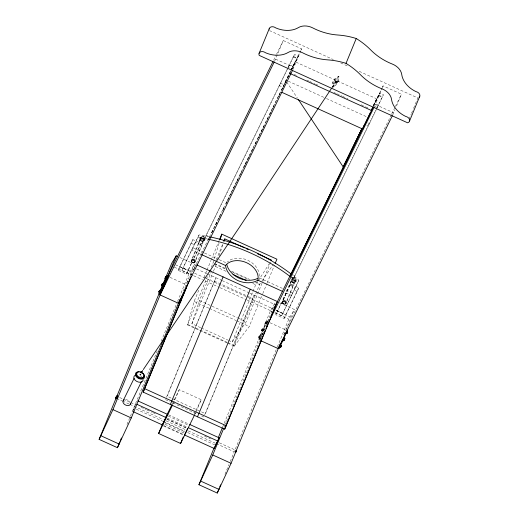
<?xml version="1.0" encoding="UTF-8"?>
<svg xmlns="http://www.w3.org/2000/svg" width="519" height="519" viewBox="0 0 519 519"><rect width="100%" height="100%" fill="white"/><g stroke="black" fill="none" stroke-linecap="round" stroke-linejoin="round"><path stroke-width="0.39" stroke-dasharray="2.6 1.95" d="M335.527 81.898C334.664 83.468 336.033 80.367 335.534 81.457M335.28 82.093C336.584 79.452 334.749 84.11 335.3 82.125A14.947 0.383 -65.2 0 0 336.104 81.178L336.176 80.919M335.352 82.099C338.2 80.983 330.811 79.641 332.673 83.747C334.684 84.967 332.445 81.905 334.074 82.047C335.637 83.248 335.819 81.061 335.832 81.185M335.696 81.165C342.047 83.235 327.268 90.851 334.508 84.506C337.376 84.201 335.371 82.917 335.352 81.535C335.942 80.393 338.583 82.138 337.973 80.328C336.721 79.439 337.499 75.106 339.011 76.799C337.188 78.629 340.996 82.32 336.863 82.527C333.432 83.183 333.393 77.337 336.396 78.635C336.241 79.932 333.976 79.712 335.65 81.211M333.529 87.166L333.185 86.628L332.575 86.731M338.038 76.462L338.382 77L338.991 76.89M226.939 342.845L187.534 324.939L194.112 301.468L198.725 290.251M336.143 80.977L335.209 82.599L336.169 81.191M211.285 267.285L213.114 262.835L219.213 242.678M200.684 327.716L191.9 323.72L199.497 300.527L211.707 270.834M213.601 270.944L216.222 264.184M219.089 255.763L223.001 244.28M336.299 81.068L332.056 87.659M191.576 263.139L186.412 274.084L178.166 270.341L192.899 239.661L201.145 243.405L194.015 258.164M178.166 270.341L192.899 239.661M192.886 275.375L181.877 270.373L199.062 234.893A154.487 115.056 22.4 0 1 209.605 236.807M181.877 270.373L199.062 234.893M199.841 238.377L200.353 237.138M199.108 241.361L200.126 238.876M192.153 258.546L199.205 241.406M192.789 257.852L201.411 236.885M186.412 274.084L191.414 263.263M274.551 61.339L283.283 40.527L301.597 48.844L300.981 50.337M126.993 424.464L130.074 416.971M130.386 416.219L157.199 351.006M161.208 341.262L177.239 302.279M177.543 301.533L188.948 273.798L194.508 264.145L183.934 289.855M195.864 259.253L204.486 238.279A1.693 1.259 22.4 0 0 202.663 236.249A1.693 1.259 22.4 0 0 201.703 238.208A1.693 1.259 22.4 0 0 204.486 238.279M202.773 243.028A2.011 1.499 22.4 0 0 200.594 240.615A2.011 1.499 22.4 0 0 199.452 242.944A2.011 1.499 22.4 0 0 202.773 243.028L203.792 240.544A2.011 1.499 22.4 0 0 201.619 238.13A2.011 1.499 22.4 0 0 200.47 240.459A2.011 1.499 22.4 0 0 203.792 240.544M209.682 237.215L208.612 239.395L204.953 237.734L294.545 54.456L298.204 56.117L291.847 69.494M195.819 260.214L202.864 243.074M204.525 240.511A2.576 1.92 22.4 0 0 201.742 237.417A2.576 1.92 22.4 0 0 200.282 240.407A2.576 1.92 22.4 0 0 204.525 240.511L205.037 239.265A2.576 1.92 22.4 0 0 202.254 236.177A2.576 1.92 22.4 0 0 200.788 239.162A2.576 1.92 22.4 0 0 205.037 239.265M191.2 275.394L192.121 273.15M193.353 270.159L194.275 267.914M193.775 269.783L195.929 264.547M208.612 239.395L209.637 236.911L205.972 235.25M204.953 237.734L294.545 54.456M203.954 277.535L206.724 270.801M207.029 270.055L211.025 260.33M211.337 259.584L219.329 240.135M284.406 84.188L286.053 80.173M375.101 106.603L377.3 107.602L378.319 105.117L374.66 103.45L376.58 98.766L295.084 61.742L293.157 66.426L289.492 64.758L288.473 67.243L292.139 68.91M187.534 324.939L207.373 276.692M292.865 69.663L300.676 51.083M216.287 259.701L222.696 244.112M191.9 323.72L213.296 271.684M166.437 397.379L215.898 277.736L167.144 396.289L171.562 398.294M196.013 411.995L201.229 399.708L179.243 389.724L172.97 404.145M228.496 340.354L232.162 342.015L252.636 292.21M252.948 291.464L255.698 284.775L257.833 281.441M204.7 414.759L254.154 295.116L205.407 413.669L172.295 398.631M227.672 343.176L234.238 346.16L259.818 284.049L261.615 281.434M232.162 342.015L246.201 321.748L270.924 261.621M234.238 346.16L249.237 326.516L262.458 294.351M262.77 293.598L266.766 283.88M267.077 283.127L274.454 265.177M258.618 337.434L259.442 335.644L260.356 336.059L259.688 337.577L258.618 337.434L259.442 335.644M262.517 330.597L263.088 329.429L262.257 331.219L261.342 330.804L262.166 329.014L263.568 329.61L262.997 330.778L263.827 328.988L262.906 328.572L262.082 330.356L262.335 329.74M261.342 330.804L262.166 329.014M264.807 323.726L265.066 323.11L265.981 323.525L265.722 324.148L264.807 323.726L265.637 321.942L266.552 322.357L265.981 323.525M262.653 329.195L262.906 328.572M265.637 321.942L265.378 322.565L266.292 322.98L265.722 324.148M222.67 427.014L223.91 424.01M224.214 423.264L270.451 310.823L275.206 302.499M261.965 335.287L259.831 339.64L258.916 339.225L262.491 330.532L267.11 321.099L268.025 321.514L267.129 323.687M267.11 321.099L263.535 329.792L258.916 339.225M259.831 339.64L265.183 327.32M224.124 427.351L225.045 425.113M225.35 424.367L226.271 422.122M226.582 421.376L231.493 409.433M232.72 406.448L265.436 326.886M265.741 326.14L275.089 303.414M282.926 299.638L290.569 284.036L298.808 287.779L284.075 318.452L275.836 314.709L281.538 302.473M283.173 299.898L291.243 280.273M283.504 299.943L292.431 278.236M283.089 299.502L290.569 284.036M291.581 277.088L293.78 278.087L383.366 94.808L379.707 93.148L373.375 106.064M286.884 300.605L295.506 279.631A1.693 1.259 22.4 0 0 293.683 277.6A1.693 1.259 22.4 0 0 292.722 279.566A2.011 1.499 22.4 0 0 291.587 281.856A2.011 1.499 22.4 0 0 294.909 281.94L287.143 300.819M295.545 281.862L296.057 280.617M275.083 312.723L281.687 315.721L298.879 280.241A154.487 115.056 22.4 0 0 291.84 274.545M281.687 315.721L298.879 280.241M284.075 318.452L298.808 287.779M373.706 105.792L379.707 93.148M374.361 106.687L382.179 88.107M382.484 87.361L383.093 85.875L401.408 94.192L396.198 106.862M224.961 474.308L228.97 464.563M230.202 461.566L277.049 347.626M277.36 346.88L288.765 319.146L294.325 309.493L282.602 304.166M283.887 334.878L294.325 309.493M377.365 107.459L383.366 94.808M392.675 115.01L394.972 109.846M409.115 119.156L411.217 114.044M411.522 113.311L413.325 108.925M413.624 108.199L417.827 97.968L359.051 71.265M286.138 79.945L285.807 80.679L290.569 70.954M333.451 83.825A1.771 1.317 22.4 0 1 332.951 82.249A2.011 1.499 22.4 0 1 335.443 81.73L335.54 81.464M260.356 336.059L259.785 337.227L258.871 336.812M273.656 60.172L276.153 55.079M276.51 54.352L283.283 40.527M193.847 258.3L201.145 243.405M290.912 70.247L295.084 61.742M186.795 283.186L188.935 278.82M190.363 275.907L201.054 254.076M201.411 253.343L250.969 152.19M251.326 151.457L290.543 71.408M291.97 68.495L300.527 51.031M300.884 50.304L301.597 48.844M211.771 232.551L221.386 212.933M222.807 210.026L224.591 206.387M226.012 203.48L229.216 196.941M229.573 196.214L236.696 181.682M237.047 180.956L253.785 146.799M255.205 143.893L298.204 56.117M183.33 291.016L184.394 288.843M211.817 232.862L213.594 229.229M215.729 224.876L217.506 221.243M218.927 218.337L220.711 214.71M222.846 210.351L224.623 206.724M226.044 203.818L227.108 201.638M227.465 200.911L228.535 198.738M230.67 194.378L231.734 192.199M233.161 189.299L235.645 184.213M237.073 181.313L238.85 177.68M240.271 174.773L242.049 171.147M244.183 166.787L245.253 164.607M245.61 163.881L247.745 159.528M248.095 158.801L250.586 153.721M252.013 150.815L253.791 147.182M255.212 144.282L256.276 142.102M258.41 137.743L259.481 135.569M261.258 131.936L262.679 129.03M263.036 128.303L264.813 124.677M266.948 120.317L268.018 118.144M270.152 113.784L271.216 111.604M272.644 108.705L274.421 105.072M278.69 96.359L280.111 93.452M281.888 89.826L282.959 87.646M286.228 80.958L283.108 87.341L279.443 85.674L280.468 83.189L284.127 84.857M287.578 78.207L288.661 75.995M136.354 403.503L132.721 411.45L134.363 408.09M212.868 263.334L213.114 262.835M172.237 404.022L179.243 389.724M333.055 86.952L333.613 85.81A2.361 1.758 22.4 0 1 334.95 84.954L335.131 84.928A2.848 2.121 22.4 0 0 336.617 83.909A2.011 1.499 22.4 0 0 335.443 81.73M338.518 76.676L337.953 77.818A2.361 1.758 22.4 0 0 338.116 79.355L338.213 79.504A2.848 2.121 22.4 0 1 338.343 81.256A2.011 1.499 22.4 0 1 335.851 81.768A2.011 1.499 22.4 0 1 334.677 79.595A1.771 1.317 22.4 0 1 336.26 78.953M194.223 414.013L195.624 411.152M195.974 410.438L201.229 399.708M194.612 414.85L195.663 412.709M373.109 105.857L376.58 98.766M267.583 321.67L269.361 318.03M373.466 105.519L382.023 88.055M382.38 87.328L383.093 85.875M266.961 323.694L268.025 321.514M262.316 334.56L264.093 330.934M259.922 340.302L260.635 338.842M281.694 302.343L275.836 314.709M293.78 278.087L377.015 108.186M391.43 114.569L285.898 329.987L269.776 322.662M391.787 113.843L394.991 107.29M395.348 106.564L401.408 94.192M283.854 334.911L284.918 332.737M335.871 81.788L331.946 87.588M258.261 280.779L269.393 263.464M331.998 87.627L333.775 84.921M262.063 280.779L273.318 264.424M336.331 78.44L336.228 79.472M335.131 82.32L335.611 81.217M333.814 83.462L333.107 84.221M269.413 30.543L333.334 59.581M340.685 62.916L348.028 66.257M293.553 56.474L297.218 58.141M378.714 95.165L382.38 96.832M293.52 56.941L297.186 58.602M378.682 95.632L382.347 97.293M275.621 59.16L293.936 67.476M375.432 104.507L393.746 112.824M294.234 74.418L296.433 75.424M306.716 80.088L308.915 81.094M309.655 81.425L314.793 83.76M315.526 84.091L319.198 85.758M333.879 92.434L336.085 93.433M336.818 93.77L341.956 96.099M342.689 96.437L347.834 98.772M361.049 104.773L364.721 106.44M365.454 106.778L369.126 108.445M288.259 81.172L325.705 98.188M326.438 98.519L367.556 117.197M367.822 122.88L369.288 123.548L368.269 126.033L366.803 125.364M293.332 274.934L294.798 275.602M200.632 244.65L195.436 242.289L194.417 244.773L191.368 243.392M290.056 285.275L295.253 287.636L294.228 290.121L297.277 291.503M203.798 252.675L192.796 247.68L191.777 250.164L200.574 254.161M204.531 253.013L218.46 259.338M219.193 259.675L226.531 263.003M282.349 288.363L258.884 277.704A18.016 13.416 22.4 0 0 248.419 260.609A18.016 13.416 22.4 0 0 227.387 262.043M286.014 290.03L292.612 293.027L291.587 295.512L284.989 292.515M214.574 263.496L224.792 268.141M231.357 271.119L249.6 279.41M255.439 282.064L259.818 284.049L259.571 284.548L255.925 282.894M214.328 263.996L225.272 268.965M232.57 272.28L247.167 278.917M215.437 266.481L226.414 271.469M252.766 283.445L255.698 284.775M179.859 257.489L190.843 262.484M279.67 302.837L281.869 303.836M196.48 268.913L206.757 273.584M207.49 273.915L221.782 280.409M222.177 280.591L249.003 292.774M249.743 293.112L274.304 304.27M214.269 281.058L252.526 298.444M182.896 267.888L191.706 271.891M194.638 273.228L205.647 278.229M206.38 278.56L273.169 308.902M276.108 310.239L282.712 313.236M179.697 266.61L187.943 270.354M277.367 310.985L285.606 314.728M175.454 264.781L190.103 271.437M271.606 308.468L273.072 309.129M275.998 310.459L289.92 316.785M193.619 275.712L202.423 279.709M205.362 281.045L219.303 287.377M220.037 287.714L246.46 299.716M247.193 300.053L272.151 311.387M174.3 267.142L188.948 273.798M270.451 310.823L271.917 311.491M274.843 312.821L288.765 319.146M169.966 277.321L186.081 284.639M265.475 322.215L266.39 322.63M264.969 323.454L265.884 323.875M262.75 328.845L263.665 329.26M199.497 300.527L237.443 317.764M238.169 318.102L246.201 321.748M262.011 329.286L262.925 329.701M261.913 329.636L263.25 330.155M262.238 330.084L263.152 330.499M261.595 330.181L263.405 330.947M261.498 330.532L262.419 330.947M194.112 301.468L208.813 308.15M209.546 308.481L236.002 320.502M236.742 320.839L249.237 326.516M259.286 335.916L260.201 336.331M259.189 336.267L260.103 336.682M258.773 337.162L259.688 337.577M201.417 328.047L227.77 340.016M187.781 324.446L199.458 329.747M200.185 330.078L227.186 342.345M227.912 342.676L234.484 345.66M165.516 399.611L169.934 401.622M172.879 402.958L196.422 413.656M201.573 415.991L203.779 416.997M168.506 414.83L189.065 424.166M168.357 416.089L188.15 425.08M167.176 418.074L187.002 427.079M119.681 397.548L122.633 398.89M123.373 399.228L130.016 402.244M130.756 402.582L135.926 404.93M141.09 407.279L146.261 409.627M147 409.958L152.171 412.307M152.904 412.644L156.595 414.324M166.936 419.015L186.866 428.071M204.59 436.122L210.493 438.808M219.355 442.83L234.86 449.876M167.027 419.333L186.814 428.324M116.639 398.378L121.809 400.726M122.549 401.057L129.192 404.08M129.932 404.411L163.154 419.508M166.106 420.851L185.302 429.57M188.254 430.913L215.573 443.323M216.313 443.661L234.03 451.705M136.257 409.206L162.687 421.214M163.42 421.551L184.712 431.224M187.651 432.554L214.821 444.9M165.068 422.816L184.855 431.808M164.971 424.334L184.031 432.989M163.556 425.457L183.382 434.468M163.732 426.06L183.525 435.052M286.702 82.021L297.465 98.188M125.76 399.624A4.022 2.686 26.1 0 1 130.016 402.03M140.85 376.171A4.943 3.296 26.1 0 1 141.81 376.969M198.037 237.378A154.487 115.056 22.4 0 1 208.58 239.291M290.822 277.029A154.487 115.056 22.4 0 1 297.854 282.725M294.909 281.94A2.011 1.499 22.4 0 0 292.729 279.52A1.693 1.259 22.4 0 0 295.506 279.631M291.159 279.319A2.576 1.92 22.4 0 1 295.356 280.156A2.576 1.92 22.4 0 1 293.43 282.81A2.576 1.92 22.4 0 1 290.861 279.728M292.106 277.769A2.576 1.92 22.4 0 1 295.869 278.917A2.576 1.92 22.4 0 1 294.571 281.558A2.576 1.92 22.4 0 1 291.263 279.494M200.937 240.076A1.693 1.259 22.4 0 0 203.72 240.141A1.693 1.259 22.4 0 0 201.897 238.117A1.693 1.259 22.4 0 0 200.937 240.076M201.443 238.831A1.693 1.259 22.4 0 0 204.233 238.902A1.693 1.259 22.4 0 0 202.404 236.872A1.693 1.259 22.4 0 0 201.443 238.831M290.569 284.341A2.011 1.499 22.4 0 0 293.884 284.425A2.011 1.499 22.4 0 0 291.71 282.005A2.011 1.499 22.4 0 0 290.569 284.341M291.95 281.428A1.693 1.259 22.4 0 0 294.74 281.493A1.693 1.259 22.4 0 0 292.911 279.469A1.693 1.259 22.4 0 0 291.95 281.428M292.463 280.182A1.693 1.259 22.4 0 0 295.253 280.254A1.693 1.259 22.4 0 0 293.423 278.223A1.693 1.259 22.4 0 0 292.463 280.182"/><path stroke-width="0.78" d="M141.421 372.765L141.648 372.363M220.153 239.577L221.795 234.147L276.919 259.195L275.07 263.678M224.046 241.212L224.831 238.915L244.533 247.868M236.054 450.44L235.898 450.894L236.177 450.239M158.801 292.087L159.631 290.296L160.546 290.711L160.287 291.334L159.716 292.502L158.801 292.087L159.631 290.296M161.526 285.456L162.603 285.599L161.526 285.456L162.356 283.666L163.757 284.263L164.01 283.64L163.096 283.225L162.265 285.009L163.18 285.431L163.757 284.263M162.356 283.666L161.688 285.184M162.265 285.009L162.525 284.393M164.997 278.379L165.821 276.595L166.735 277.01L165.911 278.8L164.997 278.379L165.25 277.762M162.836 283.848L163.096 283.225M165.821 276.595L165.567 277.217L166.482 277.633M180.08 299.236L131.268 417.951L117.443 447.702L99.123 439.379L116.081 398.157M117.002 395.906L162.311 285.716M162.927 284.217L171.789 263.12L176.194 255.828L177.66 256.49M166.586 277.204L167.3 275.751L168.214 276.166L164.64 284.86L160.014 294.292L159.099 293.877L162.674 285.184M159.716 292.502L159.975 291.879M162.447 285.872L162.7 285.249M165.911 278.8L166.164 278.178M159.099 293.877L163.719 284.444L167.3 275.751M160.014 294.292L161.506 290.672M162.103 289.219L162.998 287.046M259.098 53.327L269.316 28.487M99.123 439.379L112.954 409.627L164.529 284.198M164.705 283.77L167.157 277.808M167.293 277.477L176.194 255.828M117.443 447.702L119.908 441.708M120.525 440.209L121.446 437.958M178.328 302.616L179.243 303.031L179.84 301.584M180.437 300.131L182.227 295.785M180.437 300.488L180.69 299.865L181.605 300.28M196.662 264.878L277.425 301.571L224.695 429.161L143.199 392.13L187.508 284.373M184.167 292.872L186.548 287.078M143.199 392.13L191.005 276.517M219.641 239.382L221.795 234.147M223.916 241.147L224.831 238.915M194.612 414.85L180.593 443.46L158.606 433.469L162.479 424.055M223.092 276.887L170.362 404.476M180.593 443.46L183.272 436.946M250.262 289.226L197.531 416.815M346.017 63.35A62.085 46.236 22.4 0 0 327.632 59.86A49.143 36.602 22.4 0 1 302.583 52.776A13.526 10.075 22.4 0 0 288.214 52.432A23.154 17.244 22.4 0 1 265.423 52.704A4.191 3.12 22.4 0 0 260.557 51.894A4.191 3.12 22.4 0 0 259.202 55.384L407.616 122.808A4.191 3.12 22.4 0 0 409.549 119.578A4.191 3.12 22.4 0 0 405.806 116.477A23.154 17.244 22.4 0 1 391.527 99.369A13.526 10.075 22.4 0 0 382.114 88.905A49.143 36.602 22.4 0 1 360.51 74.794A62.085 46.236 22.4 0 0 346.017 63.35L356.235 38.51A62.085 46.236 22.4 0 0 337.85 35.013A49.143 36.602 22.4 0 1 312.801 27.929A13.526 10.075 22.4 0 0 298.431 27.591A23.154 17.244 22.4 0 1 275.641 27.857A4.191 3.12 22.4 0 0 271.521 26.819A4.191 3.12 22.4 0 0 269.166 29.142M280.202 343.838L231.078 463.298L217.253 493.05L198.939 484.727L214.042 448.001M218.356 437.504L222.366 427.76M184.848 435.136L214.217 448.474L215.288 445.879M214.217 448.474L219.174 437.841L189.805 424.503M198.939 484.727L212.764 454.975L223.819 428.097M224.695 429.161L257.009 350.584M257.619 349.092L265.313 330.382M265.929 328.884L267.778 324.394M270.542 317.66L275.777 304.938M281.914 92.356L362.677 129.049L364.332 125.034M362.677 129.049L373.362 106.603M217.253 493.05L219.102 488.554M219.719 487.056L220.646 484.804M278.145 347.964L279.06 348.379L279.657 346.926M280.552 344.752L282.336 340.406M280.247 345.836L280.507 345.213L281.421 345.628L280.591 347.419L279.676 347.003L280.247 345.836L281.168 346.251M284.73 338.829L283.971 338.141L284.886 338.557L284.062 340.341L283.27 339.614M287.254 330.253L283.679 338.946L279.06 348.379M280.591 347.419L281.421 345.628M282.407 340.373L283.322 340.788L283.575 340.166M284.062 340.341L284.315 339.724M284.886 338.557L284.633 339.179L283.718 338.758L283.14 339.926M286.786 333.717L287.357 332.549L286.443 332.134L285.872 333.295L286.786 333.717L287.61 331.926L286.696 331.511M287.357 332.549L287.61 331.926M409.582 120.959L419.8 96.119M116.34 397.742L116.34 397.872M117.307 396.97L117.469 396.542L117.307 396.84M116.438 397.522L115.925 398.709L116.431 397.677M116.756 396.977L117.268 395.763L116.756 396.827M116.898 397.736L116.639 398.378L116.801 398.079M116.34 397.697L116.541 397.288M116.645 397.217L117.009 396.334L116.853 396.633M117.002 397.496L116.379 398.949L116.892 397.885M117.106 397.424L117.729 395.971L117.112 397.256M117.313 397.016L116.963 397.788M142.323 370.936L142.53 370.462M236.048 451.582C234.945 454.209 237.267 448.844 236.151 451.504M141.745 371.876L141.94 371.435M116.503 397.58L116.684 397.191M116.97 397.522L117.313 396.769M298.36 99.538L343.202 166.904L362.087 128.316M235.548 451.66L235.723 451.277M283.322 340.788L283.893 339.621M116.684 396.925L116.859 396.561M116.334 397.943L116.541 397.45M116.788 398.151L116.996 397.658M141.895 371.857L142.102 371.409M235.379 452.03L235.587 451.536M163.031 284.457L165.872 278.651M167.767 276.322L272.942 61.631M165.366 281.973L168.214 276.166M274.194 62.066L160.105 294.954L178.419 303.271L292.508 70.389M123.042 400.947L134.097 378.383M179.243 303.031L183.869 293.598L182.954 293.183M130.366 404.275L141.421 381.712M165.931 416.9L171.886 404.742M158.606 433.469L172.619 404.865M184.582 434.708L187.547 428.662M343.202 166.904L361.99 128.556M274.713 307.112L362.061 128.809M362.34 128.595L290.115 276.426L369.47 114.44M371.182 110.541L372.571 107.705M369.794 113.784L370.501 112.331M371.202 110.897L372.94 107.355M266.338 327.197L374.004 107.414M215.554 445.231L219.174 437.841M392.325 115.737L278.236 348.619L260.655 340.633M160.546 290.711L159.469 290.569M141.927 372.869L141.032 372.934L141.395 372.155M331.557 88.301L239.551 227.082L143.309 369.534M140.39 374.361C138.839 374.53 141.59 375.756 140.636 374.471M290.212 73.588L371.708 110.618M245.993 248.53L248.179 249.529M257.671 253.836L271.534 260.136M201.307 254.492L225.506 265.488A20.137 14.999 22.4 0 0 237.89 280.584A20.137 14.999 22.4 0 0 257.859 280.189L282.79 291.516M233.005 274.467L246.181 280.448M165.152 278.106L166.067 278.528M286.027 333.023L286.942 333.438M163.719 284.444L164.64 284.86M162.428 284.736L163.342 285.152M283.303 339.653L284.217 340.068M282.563 340.101L283.478 340.516M280.344 345.485L281.266 345.901M159.372 290.919L160.287 291.334M158.963 291.814L159.878 292.229M180.022 301.383L180.936 301.798M279.838 346.731L280.753 347.146M144.846 388.763L226.349 425.788M137.671 400.817L167.773 414.493M137.074 404.398L166.443 417.737M188.468 427.747L217.837 441.085M133.454 411.781L162.823 425.126M112.954 409.627L131.268 417.951M212.764 454.975L231.078 463.298M100.9 435.752L119.214 444.076M200.717 481.1L219.031 489.423M130.509 403.574A4.022 2.686 26.1 0 1 125.215 404.852A4.022 2.686 26.1 0 1 124.041 399.928M143.14 379.778A4.943 3.296 26.1 0 1 136.64 381.348A4.943 3.296 26.1 0 1 135.2 375.295M142.368 373.077A4.943 3.296 26.1 0 1 143.257 378.786A4.943 3.296 26.1 0 1 135.92 376.204A4.943 3.296 26.1 0 1 138.826 371.825M140.039 372.013A4.943 3.296 26.1 0 1 141.246 372.441M143.672 375.691A4.022 2.686 26.1 0 1 138.969 377.975A4.022 2.686 26.1 0 1 137.327 372.811M142.303 372.746A4.022 2.686 26.1 0 1 142.517 377.592A4.022 2.686 26.1 0 1 136.62 374.257A4.022 2.686 26.1 0 1 141.389 372.233M191.887 261.621A2.011 1.499 22.4 0 1 192.543 259.331A2.011 1.499 22.4 0 1 195.287 260.921A2.011 1.499 22.4 0 1 193.211 262.387M419.112 97.261A4.191 3.12 22.4 0 0 419.475 94.036A4.191 3.12 22.4 0 0 416.017 91.636A23.154 17.244 22.4 0 1 401.745 74.522A13.526 10.075 22.4 0 0 392.332 64.064A49.143 36.602 22.4 0 1 370.728 49.954A62.085 46.236 22.4 0 0 356.235 38.51M225.506 265.488A18.016 13.416 22.4 0 1 246.635 262.731A18.016 13.416 22.4 0 1 257.859 280.189M226.777 264.463A20.137 14.999 22.4 0 0 238.909 278.1A20.137 14.999 22.4 0 0 257.554 278.444M209.332 239.454A154.487 115.056 22.4 0 1 290.218 276.569M210.357 236.969A154.487 115.056 22.4 0 1 291.237 274.084M282.628 302.59A2.011 1.499 22.4 0 1 283.562 300.683A2.011 1.499 22.4 0 1 286.151 301.857A2.011 1.499 22.4 0 1 285.223 303.764M283.731 303.57A2.011 1.499 22.4 0 1 282.907 302.973M115.724 397.937L116.554 396.127L115.724 397.937M163.602 422.148L162.265 425.392L166.891 415.427L163.602 422.148M191.868 262.121A1.693 1.259 22.4 0 0 194.657 262.192A1.693 1.259 22.4 0 0 192.828 260.162A1.693 1.259 22.4 0 0 191.868 262.121M282.887 303.472A1.693 1.259 22.4 0 0 285.677 303.544A1.693 1.259 22.4 0 0 283.848 301.513A1.693 1.259 22.4 0 0 282.887 303.472"/></g></svg>
